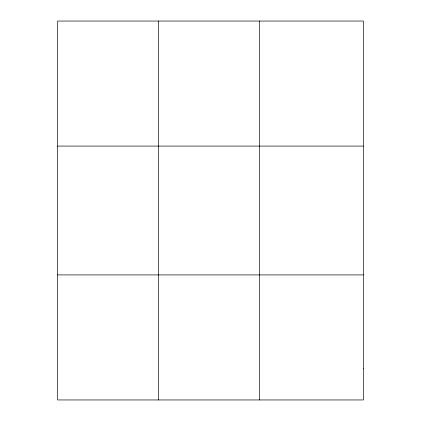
<?xml version="1.0" encoding="UTF-8"?>
<svg xmlns="http://www.w3.org/2000/svg" width="421" height="421" viewBox="0 0 421 421"><rect width="100%" height="100%" fill="white"/><g stroke="black" fill="none" stroke-linecap="round" stroke-linejoin="round"><path stroke-width="0.63" d="M158.533 399.95L158.533 21.05M259.41 399.95L259.41 21.05M57.656 146.087L363.344 146.087M57.656 274.913L363.344 274.913M363.344 368.691L363.344 399.95L57.656 399.95L57.656 21.05L363.344 21.05L363.344 368.691"/></g></svg>
